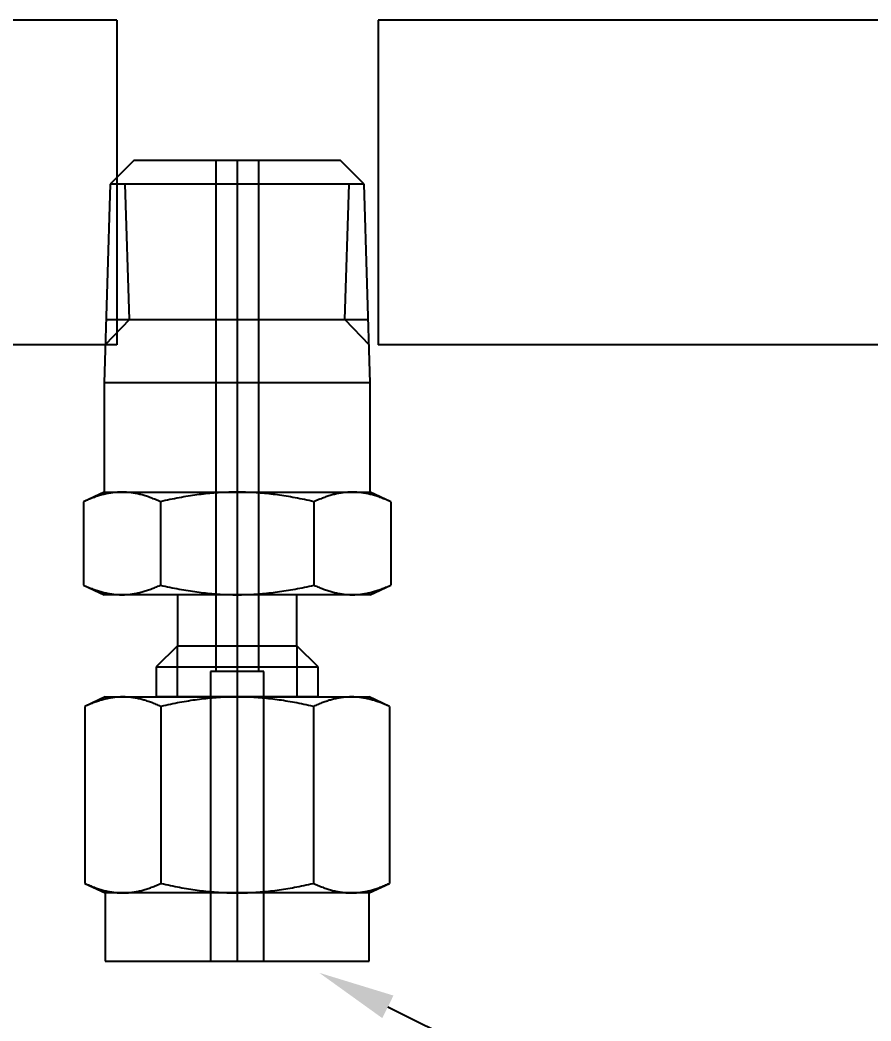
# Model space of a CAD drawing. Header units: inches. Extents: x 8.2 to 16.79, y 19.82 to 25.52.
# Drawn here: x 11.235 to 12.234, y 21.774 to 22.949 of the extents above; entities that cross this region are included whole.
import ezdxf
from ezdxf import colors
from ezdxf.entities.mleader import LeaderData, LeaderLine
from ezdxf.math import Vec2, Vec3

# ---------------------------------------------------------------- set-up
doc = ezdxf.new("R2010")
doc.units = ezdxf.units.IN
doc.header["$MEASUREMENT"] = 0
doc.linetypes.add('CENTER2', pattern=[28.575, 19.05, -3.175, 3.175, -3.175])
doc.linetypes.add('HIDDEN2', pattern=[4.7625, 3.175, -1.5875])
for name, color, linetype in [('TRDETAIL2', 7, 'Continuous'), ('TRDETAIL3', 7, 'Continuous'), ('TRMODEL1', 7, 'Continuous'), ('TRMODEL3', 7, 'Continuous')]:
    doc.layers.add(name, color=color, linetype=linetype)
doc.styles.get("Standard").update_dxf_attribs({"font": 'Arial.ttf'})

msp = doc.modelspace()

# ---------------------------------------------------------------- linework, layer by layer
for p, q in [((11.34855, 22.9489), (10.65554, 22.9489)), ((12.34853, 22.9489), (11.65556, 22.9489)), ((11.34853, 22.56766), (10.65556, 22.56766)), ((12.34853, 22.56766), (11.65556, 22.56766))]:
    msp.add_line(p, q)
at = {"color": 0}
for p, q in [((11.34855, 22.9489), (11.34853, 22.56766)), ((11.65556, 22.9489), (11.65556, 22.56766))]:
    msp.add_line(p, q, dxfattribs=at)
at = {"layer": 'TRDETAIL2', "color": 252, "linetype": 'HIDDEN2'}
for p, q in [((11.46495, 22.7843), (11.46495, 22.1843)), ((11.51495, 22.7843), (11.51495, 22.1843)), ((11.5212, 22.1843), (11.4587, 22.1843)), ((11.4587, 22.1843), (11.4587, 21.8443)), ((11.5212, 21.8443), (11.5212, 22.1843))]:
    msp.add_line(p, q, dxfattribs=at)
at = {"layer": 'TRDETAIL3', "color": 252, "linetype": 'CENTER2'}
msp.add_line((11.48995, 22.7843), (11.48995, 21.8443), dxfattribs=at)
at = {"layer": 'TRMODEL1', "color": 252, "linetype": 'Continuous'}
for p, q in [((11.36915, 22.7843), (11.34095, 22.7561)), ((11.36915, 22.7843), (11.61075, 22.7843)), ((11.63895, 22.7561), (11.61075, 22.7843)), ((11.34095, 22.7561), (11.3337, 22.5232)), ((11.63895, 22.7561), (11.34095, 22.7561)), ((11.6462, 22.5232), (11.63895, 22.7561)), ((11.33601, 22.5973), (11.64389, 22.5973)), ((11.6462, 22.5232), (11.3337, 22.5232)), ((11.3337, 22.5232), (11.3337, 22.3947)), ((11.6462, 22.3947), (11.6462, 22.5232)), ((11.3337, 22.3947), (11.30953, 22.38343)), ((11.3337, 22.3947), (11.35463, 22.3947)), ((11.34845, 22.39447), (11.34722, 22.39437)), ((11.34968, 22.39455), (11.34845, 22.39447)), ((11.35092, 22.39462), (11.34968, 22.39455)), ((11.35216, 22.39466), (11.35092, 22.39462)), ((11.35339, 22.39469), (11.35216, 22.39466)), ((11.35463, 22.3947), (11.35339, 22.39469)), ((11.35463, 22.3947), (11.48995, 22.3947)), ((11.35587, 22.39469), (11.35463, 22.3947)), ((11.35711, 22.39466), (11.35587, 22.39469)), ((11.35835, 22.39462), (11.35711, 22.39466)), ((11.35958, 22.39455), (11.35835, 22.39462)), ((11.36082, 22.39447), (11.35958, 22.39455)), ((11.36205, 22.39437), (11.36082, 22.39447)), ((11.47758, 22.39447), (11.47511, 22.39437)), ((11.48005, 22.39455), (11.47758, 22.39447)), ((11.48252, 22.39462), (11.48005, 22.39455)), ((11.48499, 22.39466), (11.48252, 22.39462)), ((11.48747, 22.39469), (11.48499, 22.39466)), ((11.48995, 22.3947), (11.48747, 22.39469)), ((11.48995, 22.3947), (11.62527, 22.3947)), ((11.49243, 22.39469), (11.48995, 22.3947)), ((11.49491, 22.39466), (11.49243, 22.39469)), ((11.49738, 22.39462), (11.49491, 22.39466)), ((11.49985, 22.39455), (11.49738, 22.39462)), ((11.50232, 22.39447), (11.49985, 22.39455)), ((11.50479, 22.39437), (11.50232, 22.39447)), ((11.61908, 22.39447), (11.61785, 22.39437)), ((11.62032, 22.39455), (11.61908, 22.39447)), ((11.62155, 22.39462), (11.62032, 22.39455)), ((11.62279, 22.39466), (11.62155, 22.39462)), ((11.62403, 22.39469), (11.62279, 22.39466)), ((11.62527, 22.3947), (11.62403, 22.39469)), ((11.62527, 22.3947), (11.6462, 22.3947)), ((11.62651, 22.39469), (11.62527, 22.3947)), ((11.62775, 22.39466), (11.62651, 22.39469)), ((11.62898, 22.39462), (11.62775, 22.39466)), ((11.63022, 22.39455), (11.62898, 22.39462)), ((11.63145, 22.39447), (11.63022, 22.39455)), ((11.63269, 22.39437), (11.63145, 22.39447)), ((11.67037, 22.38343), (11.6462, 22.3947)), ((11.31096, 22.38409), (11.30953, 22.38343)), ((11.30953, 22.38343), (11.30953, 22.28557)), ((11.31237, 22.38472), (11.31096, 22.38409)), ((11.31377, 22.38533), (11.31237, 22.38472)), ((11.31515, 22.38593), (11.31377, 22.38533)), ((11.31653, 22.3865), (11.31515, 22.38593)), ((11.31789, 22.38704), (11.31653, 22.3865)), ((11.31924, 22.38757), (11.31789, 22.38704)), ((11.32059, 22.38808), (11.31924, 22.38757)), ((11.32192, 22.38857), (11.32059, 22.38808)), ((11.32324, 22.38904), (11.32192, 22.38857)), ((11.32455, 22.38949), (11.32324, 22.38904)), ((11.32586, 22.38991), (11.32455, 22.38949)), ((11.32715, 22.39032), (11.32586, 22.38991)), ((11.32844, 22.39072), (11.32715, 22.39032)), ((11.32973, 22.39109), (11.32844, 22.39072)), ((11.331, 22.39144), (11.32973, 22.39109)), ((11.33227, 22.39177), (11.331, 22.39144)), ((11.33354, 22.39209), (11.33227, 22.39177)), ((11.3348, 22.39239), (11.33354, 22.39209)), ((11.33605, 22.39267), (11.3348, 22.39239)), ((11.3373, 22.39293), (11.33605, 22.39267)), ((11.33855, 22.39317), (11.3373, 22.39293)), ((11.3398, 22.3934), (11.33855, 22.39317)), ((11.34104, 22.39361), (11.3398, 22.3934)), ((11.34228, 22.39379), (11.34104, 22.39361)), ((11.34351, 22.39397), (11.34228, 22.39379)), ((11.34475, 22.39412), (11.34351, 22.39397)), ((11.34598, 22.39426), (11.34475, 22.39412)), ((11.34722, 22.39437), (11.34598, 22.39426)), ((11.36329, 22.39426), (11.36205, 22.39437)), ((11.36452, 22.39412), (11.36329, 22.39426)), ((11.36576, 22.39397), (11.36452, 22.39412)), ((11.36699, 22.39379), (11.36576, 22.39397)), ((11.36823, 22.39361), (11.36699, 22.39379)), ((11.36947, 22.3934), (11.36823, 22.39361)), ((11.37072, 22.39317), (11.36947, 22.3934)), ((11.37196, 22.39293), (11.37072, 22.39317)), ((11.37322, 22.39267), (11.37196, 22.39293)), ((11.37447, 22.39239), (11.37322, 22.39267)), ((11.37573, 22.39209), (11.37447, 22.39239)), ((11.377, 22.39177), (11.37573, 22.39209)), ((11.37827, 22.39144), (11.377, 22.39177)), ((11.37954, 22.39109), (11.37827, 22.39144)), ((11.38082, 22.39072), (11.37954, 22.39109)), ((11.38211, 22.39032), (11.38082, 22.39072)), ((11.38341, 22.38991), (11.38211, 22.39032)), ((11.38472, 22.38949), (11.38341, 22.38991)), ((11.38603, 22.38904), (11.38472, 22.38949)), ((11.38735, 22.38857), (11.38603, 22.38904)), ((11.38868, 22.38808), (11.38735, 22.38857)), ((11.39002, 22.38757), (11.38868, 22.38808)), ((11.39138, 22.38704), (11.39002, 22.38757)), ((11.39274, 22.3865), (11.39138, 22.38704)), ((11.39411, 22.38593), (11.39274, 22.3865)), ((11.3955, 22.38533), (11.39411, 22.38593)), ((11.3969, 22.38472), (11.3955, 22.38533)), ((11.39831, 22.38409), (11.3969, 22.38472)), ((11.39974, 22.38343), (11.39831, 22.38409)), ((11.40259, 22.38409), (11.39974, 22.38343)), ((11.39974, 22.38343), (11.39974, 22.28557)), ((11.40542, 22.38472), (11.40259, 22.38409)), ((11.40822, 22.38533), (11.40542, 22.38472)), ((11.41099, 22.38593), (11.40822, 22.38533)), ((11.41374, 22.3865), (11.41099, 22.38593)), ((11.41647, 22.38704), (11.41374, 22.3865)), ((11.41917, 22.38757), (11.41647, 22.38704)), ((11.42185, 22.38808), (11.41917, 22.38757)), ((11.42452, 22.38857), (11.42185, 22.38808)), ((11.42716, 22.38904), (11.42452, 22.38857)), ((11.42979, 22.38949), (11.42716, 22.38904)), ((11.4324, 22.38991), (11.42979, 22.38949)), ((11.43499, 22.39032), (11.4324, 22.38991)), ((11.43757, 22.39072), (11.43499, 22.39032)), ((11.44014, 22.39109), (11.43757, 22.39072)), ((11.44269, 22.39144), (11.44014, 22.39109)), ((11.44523, 22.39177), (11.44269, 22.39144)), ((11.44776, 22.39209), (11.44523, 22.39177)), ((11.45028, 22.39239), (11.44776, 22.39209)), ((11.45279, 22.39267), (11.45028, 22.39239)), ((11.45529, 22.39293), (11.45279, 22.39267)), ((11.45778, 22.39317), (11.45529, 22.39293)), ((11.46027, 22.3934), (11.45778, 22.39317)), ((11.46275, 22.39361), (11.46027, 22.3934)), ((11.46523, 22.39379), (11.46275, 22.39361)), ((11.46771, 22.39397), (11.46523, 22.39379)), ((11.47018, 22.39412), (11.46771, 22.39397)), ((11.47265, 22.39426), (11.47018, 22.39412)), ((11.47511, 22.39437), (11.47265, 22.39426)), ((11.50726, 22.39426), (11.50479, 22.39437)), ((11.50972, 22.39412), (11.50726, 22.39426)), ((11.5122, 22.39397), (11.50972, 22.39412)), ((11.51467, 22.39379), (11.5122, 22.39397)), ((11.51715, 22.39361), (11.51467, 22.39379)), ((11.51963, 22.3934), (11.51715, 22.39361)), ((11.52212, 22.39317), (11.51963, 22.3934)), ((11.52461, 22.39293), (11.52212, 22.39317)), ((11.52711, 22.39267), (11.52461, 22.39293)), ((11.52962, 22.39239), (11.52711, 22.39267)), ((11.53214, 22.39209), (11.52962, 22.39239)), ((11.53467, 22.39177), (11.53214, 22.39209)), ((11.53721, 22.39144), (11.53467, 22.39177)), ((11.53977, 22.39109), (11.53721, 22.39144)), ((11.54233, 22.39072), (11.53977, 22.39109)), ((11.54491, 22.39032), (11.54233, 22.39072)), ((11.5475, 22.38991), (11.54491, 22.39032)), ((11.55011, 22.38949), (11.5475, 22.38991)), ((11.55274, 22.38904), (11.55011, 22.38949)), ((11.55539, 22.38857), (11.55274, 22.38904)), ((11.55805, 22.38808), (11.55539, 22.38857)), ((11.56073, 22.38757), (11.55805, 22.38808)), ((11.56344, 22.38704), (11.56073, 22.38757)), ((11.56616, 22.3865), (11.56344, 22.38704)), ((11.56891, 22.38593), (11.56616, 22.3865)), ((11.57168, 22.38533), (11.56891, 22.38593)), ((11.57448, 22.38472), (11.57168, 22.38533)), ((11.57731, 22.38409), (11.57448, 22.38472)), ((11.58016, 22.38343), (11.57731, 22.38409)), ((11.58159, 22.38409), (11.58016, 22.38343)), ((11.58016, 22.38343), (11.58016, 22.28557)), ((11.583, 22.38472), (11.58159, 22.38409)), ((11.5844, 22.38533), (11.583, 22.38472)), ((11.58579, 22.38593), (11.5844, 22.38533)), ((11.58716, 22.3865), (11.58579, 22.38593)), ((11.58852, 22.38704), (11.58716, 22.3865)), ((11.58988, 22.38757), (11.58852, 22.38704)), ((11.59122, 22.38808), (11.58988, 22.38757)), ((11.59255, 22.38857), (11.59122, 22.38808)), ((11.59387, 22.38904), (11.59255, 22.38857)), ((11.59519, 22.38949), (11.59387, 22.38904)), ((11.59649, 22.38991), (11.59519, 22.38949)), ((11.59779, 22.39032), (11.59649, 22.38991)), ((11.59908, 22.39072), (11.59779, 22.39032)), ((11.60036, 22.39109), (11.59908, 22.39072)), ((11.60164, 22.39144), (11.60036, 22.39109)), ((11.60291, 22.39177), (11.60164, 22.39144)), ((11.60417, 22.39209), (11.60291, 22.39177)), ((11.60543, 22.39239), (11.60417, 22.39209)), ((11.60669, 22.39267), (11.60543, 22.39239)), ((11.60794, 22.39293), (11.60669, 22.39267)), ((11.60918, 22.39317), (11.60794, 22.39293)), ((11.61043, 22.3934), (11.60918, 22.39317)), ((11.61167, 22.39361), (11.61043, 22.3934)), ((11.61291, 22.39379), (11.61167, 22.39361)), ((11.61415, 22.39397), (11.61291, 22.39379)), ((11.61538, 22.39412), (11.61415, 22.39397)), ((11.61662, 22.39426), (11.61538, 22.39412)), ((11.61785, 22.39437), (11.61662, 22.39426)), ((11.63392, 22.39426), (11.63269, 22.39437)), ((11.63515, 22.39412), (11.63392, 22.39426)), ((11.63639, 22.39397), (11.63515, 22.39412)), ((11.63763, 22.39379), (11.63639, 22.39397)), ((11.63887, 22.39361), (11.63763, 22.39379)), ((11.64011, 22.3934), (11.63887, 22.39361)), ((11.64135, 22.39317), (11.64011, 22.3934)), ((11.6426, 22.39293), (11.64135, 22.39317)), ((11.64385, 22.39267), (11.6426, 22.39293)), ((11.6451, 22.39239), (11.64385, 22.39267)), ((11.64636, 22.39209), (11.6451, 22.39239)), ((11.64763, 22.39177), (11.64636, 22.39209)), ((11.6489, 22.39144), (11.64763, 22.39177)), ((11.65017, 22.39109), (11.6489, 22.39144)), ((11.65146, 22.39072), (11.65017, 22.39109)), ((11.65275, 22.39032), (11.65146, 22.39072)), ((11.65404, 22.38991), (11.65275, 22.39032)), ((11.65535, 22.38949), (11.65404, 22.38991)), ((11.65666, 22.38904), (11.65535, 22.38949)), ((11.65798, 22.38857), (11.65666, 22.38904)), ((11.65932, 22.38808), (11.65798, 22.38857)), ((11.66066, 22.38757), (11.65932, 22.38808)), ((11.66201, 22.38704), (11.66066, 22.38757)), ((11.66337, 22.3865), (11.66201, 22.38704)), ((11.66475, 22.38593), (11.66337, 22.3865)), ((11.66613, 22.38533), (11.66475, 22.38593)), ((11.66753, 22.38472), (11.66613, 22.38533)), ((11.66895, 22.38409), (11.66753, 22.38472)), ((11.67037, 22.38343), (11.66895, 22.38409)), ((11.67037, 22.38343), (11.67037, 22.28557)), ((11.30953, 22.28557), (11.31096, 22.28491)), ((11.30953, 22.28557), (11.3337, 22.2743)), ((11.31096, 22.28491), (11.31237, 22.28428)), ((11.31237, 22.28428), (11.31377, 22.28367)), ((11.31377, 22.28367), (11.31515, 22.28308)), ((11.31515, 22.28308), (11.31653, 22.28251)), ((11.31653, 22.28251), (11.31789, 22.28196)), ((11.31789, 22.28196), (11.31924, 22.28143)), ((11.31924, 22.28143), (11.32059, 22.28092)), ((11.32059, 22.28092), (11.32192, 22.28043)), ((11.32192, 22.28043), (11.32324, 22.27996)), ((11.32324, 22.27996), (11.32455, 22.27952)), ((11.32455, 22.27952), (11.32586, 22.27909)), ((11.32586, 22.27909), (11.32715, 22.27868)), ((11.32715, 22.27868), (11.32844, 22.27829)), ((11.32844, 22.27829), (11.32973, 22.27791)), ((11.32973, 22.27791), (11.331, 22.27756)), ((11.331, 22.27756), (11.33227, 22.27723)), ((11.33227, 22.27723), (11.33354, 22.27691)), ((11.37573, 22.27691), (11.377, 22.27723)), ((11.377, 22.27723), (11.37827, 22.27756)), ((11.37827, 22.27756), (11.37954, 22.27791)), ((11.37954, 22.27791), (11.38082, 22.27829)), ((11.38082, 22.27829), (11.38211, 22.27868)), ((11.38211, 22.27868), (11.38341, 22.27909)), ((11.38341, 22.27909), (11.38472, 22.27952)), ((11.38472, 22.27952), (11.38603, 22.27996)), ((11.38603, 22.27996), (11.38735, 22.28043)), ((11.38735, 22.28043), (11.38868, 22.28092)), ((11.38868, 22.28092), (11.39002, 22.28143)), ((11.39002, 22.28143), (11.39138, 22.28196)), ((11.39138, 22.28196), (11.39274, 22.28251)), ((11.39274, 22.28251), (11.39411, 22.28308)), ((11.39411, 22.28308), (11.3955, 22.28367)), ((11.3955, 22.28367), (11.3969, 22.28428)), ((11.3969, 22.28428), (11.39831, 22.28491)), ((11.39831, 22.28491), (11.39974, 22.28557)), ((11.39974, 22.28557), (11.40259, 22.28491)), ((11.40259, 22.28491), (11.40542, 22.28428)), ((11.40542, 22.28428), (11.40822, 22.28367)), ((11.40822, 22.28367), (11.41099, 22.28308)), ((11.41099, 22.28308), (11.41374, 22.28251)), ((11.41374, 22.28251), (11.41647, 22.28196)), ((11.41647, 22.28196), (11.41917, 22.28143)), ((11.41917, 22.28143), (11.42185, 22.28092)), ((11.42185, 22.28092), (11.42452, 22.28043)), ((11.42452, 22.28043), (11.42716, 22.27996)), ((11.42716, 22.27996), (11.42979, 22.27952)), ((11.42979, 22.27952), (11.4324, 22.27909)), ((11.4324, 22.27909), (11.43499, 22.27868)), ((11.43499, 22.27868), (11.43757, 22.27829)), ((11.43757, 22.27829), (11.44014, 22.27791)), ((11.44014, 22.27791), (11.44269, 22.27756)), ((11.44269, 22.27756), (11.44523, 22.27723)), ((11.44523, 22.27723), (11.44776, 22.27691)), ((11.53214, 22.27691), (11.53467, 22.27723)), ((11.53467, 22.27723), (11.53721, 22.27756)), ((11.53721, 22.27756), (11.53977, 22.27791)), ((11.53977, 22.27791), (11.54233, 22.27829)), ((11.54233, 22.27829), (11.54491, 22.27868)), ((11.54491, 22.27868), (11.5475, 22.27909)), ((11.5475, 22.27909), (11.55011, 22.27952)), ((11.55011, 22.27952), (11.55274, 22.27996)), ((11.55274, 22.27996), (11.55539, 22.28043)), ((11.55539, 22.28043), (11.55805, 22.28092)), ((11.55805, 22.28092), (11.56073, 22.28143)), ((11.56073, 22.28143), (11.56344, 22.28196)), ((11.56344, 22.28196), (11.56616, 22.28251)), ((11.56616, 22.28251), (11.56891, 22.28308)), ((11.56891, 22.28308), (11.57168, 22.28367)), ((11.57168, 22.28367), (11.57448, 22.28428)), ((11.57448, 22.28428), (11.57731, 22.28491)), ((11.57731, 22.28491), (11.58016, 22.28557)), ((11.58016, 22.28557), (11.58159, 22.28491)), ((11.58159, 22.28491), (11.583, 22.28428)), ((11.583, 22.28428), (11.5844, 22.28367)), ((11.5844, 22.28367), (11.58579, 22.28308)), ((11.58579, 22.28308), (11.58716, 22.28251)), ((11.58716, 22.28251), (11.58852, 22.28196)), ((11.58852, 22.28196), (11.58988, 22.28143)), ((11.58988, 22.28143), (11.59122, 22.28092)), ((11.59122, 22.28092), (11.59255, 22.28043)), ((11.59255, 22.28043), (11.59387, 22.27996)), ((11.59387, 22.27996), (11.59519, 22.27952)), ((11.59519, 22.27952), (11.59649, 22.27909)), ((11.59649, 22.27909), (11.59779, 22.27868)), ((11.59779, 22.27868), (11.59908, 22.27829)), ((11.59908, 22.27829), (11.60036, 22.27791)), ((11.60036, 22.27791), (11.60164, 22.27756)), ((11.60164, 22.27756), (11.60291, 22.27723)), ((11.60291, 22.27723), (11.60417, 22.27691)), ((11.6462, 22.2743), (11.67037, 22.28557)), ((11.64636, 22.27691), (11.64763, 22.27723)), ((11.64763, 22.27723), (11.6489, 22.27756)), ((11.6489, 22.27756), (11.65017, 22.27791)), ((11.65017, 22.27791), (11.65146, 22.27829)), ((11.65146, 22.27829), (11.65275, 22.27868)), ((11.65275, 22.27868), (11.65404, 22.27909)), ((11.65404, 22.27909), (11.65535, 22.27952)), ((11.65535, 22.27952), (11.65666, 22.27996)), ((11.65666, 22.27996), (11.65798, 22.28043)), ((11.65798, 22.28043), (11.65932, 22.28092)), ((11.65932, 22.28092), (11.66066, 22.28143)), ((11.66066, 22.28143), (11.66201, 22.28196)), ((11.66201, 22.28196), (11.66337, 22.28251)), ((11.66337, 22.28251), (11.66475, 22.28308)), ((11.66475, 22.28308), (11.66613, 22.28367)), ((11.66613, 22.28367), (11.66753, 22.28428)), ((11.66753, 22.28428), (11.66895, 22.28491)), ((11.66895, 22.28491), (11.67037, 22.28557)), ((11.33354, 22.27691), (11.3348, 22.27661)), ((11.35463, 22.2743), (11.3337, 22.2743)), ((11.3348, 22.27661), (11.33605, 22.27633)), ((11.33605, 22.27633), (11.3373, 22.27607)), ((11.3373, 22.27607), (11.33855, 22.27583)), ((11.33855, 22.27583), (11.3398, 22.2756)), ((11.3398, 22.2756), (11.34104, 22.2754)), ((11.34104, 22.2754), (11.34228, 22.27521)), ((11.34228, 22.27521), (11.34351, 22.27504)), ((11.34351, 22.27504), (11.34475, 22.27488)), ((11.34475, 22.27488), (11.34598, 22.27475)), ((11.34598, 22.27475), (11.34722, 22.27463)), ((11.34722, 22.27463), (11.34845, 22.27453)), ((11.34845, 22.27453), (11.34968, 22.27445)), ((11.34968, 22.27445), (11.35092, 22.27438)), ((11.35092, 22.27438), (11.35216, 22.27434)), ((11.35216, 22.27434), (11.35339, 22.27431)), ((11.35339, 22.27431), (11.35463, 22.2743)), ((11.35463, 22.2743), (11.35587, 22.27431)), ((11.48995, 22.2743), (11.35463, 22.2743)), ((11.35587, 22.27431), (11.35711, 22.27434)), ((11.35711, 22.27434), (11.35835, 22.27438)), ((11.35835, 22.27438), (11.35958, 22.27445)), ((11.35958, 22.27445), (11.36082, 22.27453)), ((11.36082, 22.27453), (11.36205, 22.27463)), ((11.36205, 22.27463), (11.36329, 22.27475)), ((11.36329, 22.27475), (11.36452, 22.27488)), ((11.36452, 22.27488), (11.36576, 22.27504)), ((11.36576, 22.27504), (11.36699, 22.27521)), ((11.36699, 22.27521), (11.36823, 22.2754)), ((11.36823, 22.2754), (11.36947, 22.2756)), ((11.36947, 22.2756), (11.37072, 22.27583)), ((11.37072, 22.27583), (11.37196, 22.27607)), ((11.37196, 22.27607), (11.37322, 22.27633)), ((11.37322, 22.27633), (11.37447, 22.27661)), ((11.37447, 22.27661), (11.37573, 22.27691)), ((11.41975, 22.2743), (11.41975, 22.2143)), ((11.44776, 22.27691), (11.45028, 22.27661)), ((11.45028, 22.27661), (11.45279, 22.27633)), ((11.45279, 22.27633), (11.45529, 22.27607)), ((11.45529, 22.27607), (11.45778, 22.27583)), ((11.45778, 22.27583), (11.46027, 22.2756)), ((11.46027, 22.2756), (11.46275, 22.2754)), ((11.46275, 22.2754), (11.46523, 22.27521)), ((11.46523, 22.27521), (11.46771, 22.27504)), ((11.46771, 22.27504), (11.47018, 22.27488)), ((11.47018, 22.27488), (11.47265, 22.27475)), ((11.47265, 22.27475), (11.47511, 22.27463)), ((11.47511, 22.27463), (11.47758, 22.27453)), ((11.47758, 22.27453), (11.48005, 22.27445)), ((11.48005, 22.27445), (11.48252, 22.27438)), ((11.48252, 22.27438), (11.48499, 22.27434)), ((11.48499, 22.27434), (11.48747, 22.27431)), ((11.48747, 22.27431), (11.48995, 22.2743)), ((11.48995, 22.2743), (11.49243, 22.27431)), ((11.62527, 22.2743), (11.48995, 22.2743)), ((11.49243, 22.27431), (11.49491, 22.27434)), ((11.49491, 22.27434), (11.49738, 22.27438)), ((11.49738, 22.27438), (11.49985, 22.27445)), ((11.49985, 22.27445), (11.50232, 22.27453)), ((11.50232, 22.27453), (11.50479, 22.27463)), ((11.50479, 22.27463), (11.50726, 22.27475)), ((11.50726, 22.27475), (11.50972, 22.27488)), ((11.50972, 22.27488), (11.5122, 22.27504)), ((11.5122, 22.27504), (11.51467, 22.27521)), ((11.51467, 22.27521), (11.51715, 22.2754)), ((11.51715, 22.2754), (11.51963, 22.2756)), ((11.51963, 22.2756), (11.52212, 22.27583)), ((11.52212, 22.27583), (11.52461, 22.27607)), ((11.52461, 22.27607), (11.52711, 22.27633)), ((11.52711, 22.27633), (11.52962, 22.27661)), ((11.52962, 22.27661), (11.53214, 22.27691)), ((11.56015, 22.2143), (11.56015, 22.2743)), ((11.60417, 22.27691), (11.60543, 22.27661)), ((11.60543, 22.27661), (11.60669, 22.27633)), ((11.60669, 22.27633), (11.60794, 22.27607)), ((11.60794, 22.27607), (11.60918, 22.27583)), ((11.60918, 22.27583), (11.61043, 22.2756)), ((11.61043, 22.2756), (11.61167, 22.2754)), ((11.61167, 22.2754), (11.61291, 22.27521)), ((11.61291, 22.27521), (11.61415, 22.27504)), ((11.61415, 22.27504), (11.61538, 22.27488)), ((11.61538, 22.27488), (11.61662, 22.27475)), ((11.61662, 22.27475), (11.61785, 22.27463)), ((11.61785, 22.27463), (11.61908, 22.27453)), ((11.61908, 22.27453), (11.62032, 22.27445)), ((11.62032, 22.27445), (11.62155, 22.27438)), ((11.62155, 22.27438), (11.62279, 22.27434)), ((11.62279, 22.27434), (11.62403, 22.27431)), ((11.62403, 22.27431), (11.62527, 22.2743)), ((11.62527, 22.2743), (11.62651, 22.27431)), ((11.6462, 22.2743), (11.62527, 22.2743)), ((11.62651, 22.27431), (11.62775, 22.27434)), ((11.62775, 22.27434), (11.62898, 22.27438)), ((11.62898, 22.27438), (11.63022, 22.27445)), ((11.63022, 22.27445), (11.63145, 22.27453)), ((11.63145, 22.27453), (11.63269, 22.27463)), ((11.63269, 22.27463), (11.63392, 22.27475)), ((11.63392, 22.27475), (11.63515, 22.27488)), ((11.63515, 22.27488), (11.63639, 22.27504)), ((11.63639, 22.27504), (11.63763, 22.27521)), ((11.63763, 22.27521), (11.63887, 22.2754)), ((11.63887, 22.2754), (11.64011, 22.2756)), ((11.64011, 22.2756), (11.64135, 22.27583)), ((11.64135, 22.27583), (11.6426, 22.27607)), ((11.6426, 22.27607), (11.64385, 22.27633)), ((11.64385, 22.27633), (11.6451, 22.27661)), ((11.6451, 22.27661), (11.64636, 22.27691)), ((11.41975, 22.2143), (11.39495, 22.1895)), ((11.41975, 22.2143), (11.56015, 22.2143)), ((11.58495, 22.1895), (11.56015, 22.2143)), ((11.39495, 22.1895), (11.58495, 22.1895)), ((11.39495, 22.1895), (11.39495, 22.1543)), ((11.58495, 22.1543), (11.58495, 22.1895)), ((11.33495, 22.1543), (11.31097, 22.14312)), ((11.32194, 22.14773), (11.32061, 22.14723)), ((11.32326, 22.14822), (11.32194, 22.14773)), ((11.32457, 22.14868), (11.32326, 22.14822)), ((11.32588, 22.14913), (11.32457, 22.14868)), ((11.32717, 22.14955), (11.32588, 22.14913)), ((11.32846, 22.14996), (11.32717, 22.14955)), ((11.32974, 22.15035), (11.32846, 22.14996)), ((11.33101, 22.15072), (11.32974, 22.15035)), ((11.33227, 22.15107), (11.33101, 22.15072)), ((11.33353, 22.1514), (11.33227, 22.15107)), ((11.33479, 22.15171), (11.33353, 22.1514)), ((11.33604, 22.15201), (11.33479, 22.15171)), ((11.33495, 22.1543), (11.35572, 22.1543)), ((11.33728, 22.15228), (11.33604, 22.15201)), ((11.33852, 22.15254), (11.33728, 22.15228)), ((11.33976, 22.15278), (11.33852, 22.15254)), ((11.341, 22.15301), (11.33976, 22.15278)), ((11.34223, 22.15321), (11.341, 22.15301)), ((11.34346, 22.1534), (11.34223, 22.15321)), ((11.34468, 22.15357), (11.34346, 22.1534)), ((11.34591, 22.15372), (11.34468, 22.15357)), ((11.34713, 22.15386), (11.34591, 22.15372)), ((11.34836, 22.15398), (11.34713, 22.15386)), ((11.34958, 22.15407), (11.34836, 22.15398)), ((11.35081, 22.15416), (11.34958, 22.15407)), ((11.35203, 22.15422), (11.35081, 22.15416)), ((11.35326, 22.15426), (11.35203, 22.15422)), ((11.35449, 22.15429), (11.35326, 22.15426)), ((11.35572, 22.1543), (11.35449, 22.15429)), ((11.35695, 22.15429), (11.35572, 22.1543)), ((11.35572, 22.1543), (11.48995, 22.1543)), ((11.35818, 22.15426), (11.35695, 22.15429)), ((11.3594, 22.15422), (11.35818, 22.15426)), ((11.36063, 22.15416), (11.3594, 22.15422)), ((11.36185, 22.15407), (11.36063, 22.15416)), ((11.36308, 22.15398), (11.36185, 22.15407)), ((11.3643, 22.15386), (11.36308, 22.15398)), ((11.36552, 22.15372), (11.3643, 22.15386)), ((11.36675, 22.15357), (11.36552, 22.15372)), ((11.36798, 22.1534), (11.36675, 22.15357)), ((11.36921, 22.15321), (11.36798, 22.1534)), ((11.37044, 22.15301), (11.36921, 22.15321)), ((11.37167, 22.15278), (11.37044, 22.15301)), ((11.37291, 22.15254), (11.37167, 22.15278)), ((11.37415, 22.15228), (11.37291, 22.15254)), ((11.37539, 22.15201), (11.37415, 22.15228)), ((11.37664, 22.15171), (11.37539, 22.15201)), ((11.3779, 22.1514), (11.37664, 22.15171)), ((11.37916, 22.15107), (11.3779, 22.1514)), ((11.38043, 22.15072), (11.37916, 22.15107)), ((11.3817, 22.15035), (11.38043, 22.15072)), ((11.38298, 22.14996), (11.3817, 22.15035)), ((11.38426, 22.14955), (11.38298, 22.14996)), ((11.38556, 22.14913), (11.38426, 22.14955)), ((11.38686, 22.14868), (11.38556, 22.14913)), ((11.38817, 22.14822), (11.38686, 22.14868)), ((11.38949, 22.14773), (11.38817, 22.14822)), ((11.39082, 22.14723), (11.38949, 22.14773)), ((11.58495, 22.1543), (11.39495, 22.1543)), ((11.4224, 22.14773), (11.41974, 22.14723)), ((11.42504, 22.14822), (11.4224, 22.14773)), ((11.42766, 22.14868), (11.42504, 22.14822)), ((11.43027, 22.14913), (11.42766, 22.14868)), ((11.43286, 22.14955), (11.43027, 22.14913)), ((11.43543, 22.14996), (11.43286, 22.14955)), ((11.43799, 22.15035), (11.43543, 22.14996)), ((11.44053, 22.15072), (11.43799, 22.15035)), ((11.44307, 22.15107), (11.44053, 22.15072)), ((11.44559, 22.1514), (11.44307, 22.15107)), ((11.4481, 22.15171), (11.44559, 22.1514)), ((11.45059, 22.15201), (11.4481, 22.15171)), ((11.45308, 22.15228), (11.45059, 22.15201)), ((11.45557, 22.15254), (11.45308, 22.15228)), ((11.45804, 22.15278), (11.45557, 22.15254)), ((11.46051, 22.15301), (11.45804, 22.15278)), ((11.46297, 22.15321), (11.46051, 22.15301)), ((11.46543, 22.1534), (11.46297, 22.15321)), ((11.46788, 22.15357), (11.46543, 22.1534)), ((11.47034, 22.15372), (11.46788, 22.15357)), ((11.47279, 22.15386), (11.47034, 22.15372)), ((11.47523, 22.15398), (11.47279, 22.15386)), ((11.47768, 22.15407), (11.47523, 22.15398)), ((11.48013, 22.15416), (11.47768, 22.15407)), ((11.48258, 22.15422), (11.48013, 22.15416)), ((11.48503, 22.15426), (11.48258, 22.15422)), ((11.48749, 22.15429), (11.48503, 22.15426)), ((11.48995, 22.1543), (11.48749, 22.15429)), ((11.49241, 22.15429), (11.48995, 22.1543)), ((11.48995, 22.1543), (11.62418, 22.1543)), ((11.49487, 22.15426), (11.49241, 22.15429)), ((11.49732, 22.15422), (11.49487, 22.15426)), ((11.49977, 22.15416), (11.49732, 22.15422)), ((11.50222, 22.15407), (11.49977, 22.15416)), ((11.50467, 22.15398), (11.50222, 22.15407)), ((11.50712, 22.15386), (11.50467, 22.15398)), ((11.50957, 22.15372), (11.50712, 22.15386)), ((11.51202, 22.15357), (11.50957, 22.15372)), ((11.51447, 22.1534), (11.51202, 22.15357)), ((11.51693, 22.15321), (11.51447, 22.1534)), ((11.51939, 22.15301), (11.51693, 22.15321)), ((11.52186, 22.15278), (11.51939, 22.15301)), ((11.52433, 22.15254), (11.52186, 22.15278)), ((11.52682, 22.15228), (11.52433, 22.15254)), ((11.52931, 22.15201), (11.52682, 22.15228)), ((11.53181, 22.15171), (11.52931, 22.15201)), ((11.53432, 22.1514), (11.53181, 22.15171)), ((11.53684, 22.15107), (11.53432, 22.1514)), ((11.53937, 22.15072), (11.53684, 22.15107)), ((11.54191, 22.15035), (11.53937, 22.15072)), ((11.54447, 22.14996), (11.54191, 22.15035)), ((11.54704, 22.14955), (11.54447, 22.14996)), ((11.54963, 22.14913), (11.54704, 22.14955)), ((11.55224, 22.14868), (11.54963, 22.14913)), ((11.55486, 22.14822), (11.55224, 22.14868)), ((11.5575, 22.14773), (11.55486, 22.14822)), ((11.56017, 22.14723), (11.5575, 22.14773)), ((11.59041, 22.14773), (11.58908, 22.14723)), ((11.59173, 22.14822), (11.59041, 22.14773)), ((11.59304, 22.14868), (11.59173, 22.14822)), ((11.59434, 22.14913), (11.59304, 22.14868)), ((11.59564, 22.14955), (11.59434, 22.14913)), ((11.59692, 22.14996), (11.59564, 22.14955)), ((11.5982, 22.15035), (11.59692, 22.14996)), ((11.59948, 22.15072), (11.5982, 22.15035)), ((11.60074, 22.15107), (11.59948, 22.15072)), ((11.602, 22.1514), (11.60074, 22.15107)), ((11.60326, 22.15171), (11.602, 22.1514)), ((11.60451, 22.15201), (11.60326, 22.15171)), ((11.60575, 22.15228), (11.60451, 22.15201)), ((11.60699, 22.15254), (11.60575, 22.15228)), ((11.60823, 22.15278), (11.60699, 22.15254)), ((11.60946, 22.15301), (11.60823, 22.15278)), ((11.6107, 22.15321), (11.60946, 22.15301)), ((11.61192, 22.1534), (11.6107, 22.15321)), ((11.61315, 22.15357), (11.61192, 22.1534)), ((11.61438, 22.15372), (11.61315, 22.15357)), ((11.6156, 22.15386), (11.61438, 22.15372)), ((11.61683, 22.15398), (11.6156, 22.15386)), ((11.61805, 22.15407), (11.61683, 22.15398)), ((11.61927, 22.15416), (11.61805, 22.15407)), ((11.6205, 22.15422), (11.61927, 22.15416)), ((11.62173, 22.15426), (11.6205, 22.15422)), ((11.62295, 22.15429), (11.62173, 22.15426)), ((11.62418, 22.1543), (11.62295, 22.15429)), ((11.62418, 22.1543), (11.64495, 22.1543)), ((11.62542, 22.15429), (11.62418, 22.1543)), ((11.62664, 22.15426), (11.62542, 22.15429)), ((11.62787, 22.15422), (11.62664, 22.15426)), ((11.6291, 22.15416), (11.62787, 22.15422)), ((11.63032, 22.15407), (11.6291, 22.15416)), ((11.63154, 22.15398), (11.63032, 22.15407)), ((11.63277, 22.15386), (11.63154, 22.15398)), ((11.63399, 22.15372), (11.63277, 22.15386)), ((11.63522, 22.15357), (11.63399, 22.15372)), ((11.63645, 22.1534), (11.63522, 22.15357)), ((11.63767, 22.15321), (11.63645, 22.1534)), ((11.63891, 22.15301), (11.63767, 22.15321)), ((11.64014, 22.15278), (11.63891, 22.15301)), ((11.64138, 22.15254), (11.64014, 22.15278)), ((11.64262, 22.15228), (11.64138, 22.15254)), ((11.64386, 22.15201), (11.64262, 22.15228)), ((11.64511, 22.15171), (11.64386, 22.15201)), ((11.66893, 22.14312), (11.64495, 22.1543)), ((11.64637, 22.1514), (11.64511, 22.15171)), ((11.64763, 22.15107), (11.64637, 22.1514)), ((11.64889, 22.15072), (11.64763, 22.15107)), ((11.65017, 22.15035), (11.64889, 22.15072)), ((11.65144, 22.14996), (11.65017, 22.15035)), ((11.65273, 22.14955), (11.65144, 22.14996)), ((11.65403, 22.14913), (11.65273, 22.14955)), ((11.65533, 22.14868), (11.65403, 22.14913)), ((11.65664, 22.14822), (11.65533, 22.14868)), ((11.65796, 22.14773), (11.65664, 22.14822)), ((11.65929, 22.14723), (11.65796, 22.14773)), ((11.31239, 22.14377), (11.31097, 22.14312)), ((11.31097, 22.14312), (11.31097, 21.93548)), ((11.31379, 22.1444), (11.31239, 22.14377)), ((11.31518, 22.14501), (11.31379, 22.1444)), ((11.31655, 22.1456), (11.31518, 22.14501)), ((11.31792, 22.14616), (11.31655, 22.1456)), ((11.31927, 22.14671), (11.31792, 22.14616)), ((11.32061, 22.14723), (11.31927, 22.14671)), ((11.39217, 22.14671), (11.39082, 22.14723)), ((11.39352, 22.14616), (11.39217, 22.14671)), ((11.39488, 22.1456), (11.39352, 22.14616)), ((11.39626, 22.14501), (11.39488, 22.1456)), ((11.39765, 22.1444), (11.39626, 22.14501)), ((11.39905, 22.14377), (11.39765, 22.1444)), ((11.40046, 22.14312), (11.39905, 22.14377)), ((11.40329, 22.14377), (11.40046, 22.14312)), ((11.40046, 22.14312), (11.40046, 21.93548)), ((11.40609, 22.1444), (11.40329, 22.14377)), ((11.40887, 22.14501), (11.40609, 22.1444)), ((11.41162, 22.1456), (11.40887, 22.14501)), ((11.41435, 22.14616), (11.41162, 22.1456)), ((11.41705, 22.14671), (11.41435, 22.14616)), ((11.41974, 22.14723), (11.41705, 22.14671)), ((11.56285, 22.14671), (11.56017, 22.14723)), ((11.56555, 22.14616), (11.56285, 22.14671)), ((11.56828, 22.1456), (11.56555, 22.14616)), ((11.57103, 22.14501), (11.56828, 22.1456)), ((11.57381, 22.1444), (11.57103, 22.14501)), ((11.57661, 22.14377), (11.57381, 22.1444)), ((11.57944, 22.14312), (11.57661, 22.14377)), ((11.58086, 22.14377), (11.57944, 22.14312)), ((11.57944, 22.14312), (11.57944, 21.93548)), ((11.58226, 22.1444), (11.58086, 22.14377)), ((11.58364, 22.14501), (11.58226, 22.1444)), ((11.58502, 22.1456), (11.58364, 22.14501)), ((11.58638, 22.14616), (11.58502, 22.1456)), ((11.58774, 22.14671), (11.58638, 22.14616)), ((11.58908, 22.14723), (11.58774, 22.14671)), ((11.66063, 22.14671), (11.65929, 22.14723)), ((11.66199, 22.14616), (11.66063, 22.14671)), ((11.66335, 22.1456), (11.66199, 22.14616)), ((11.66472, 22.14501), (11.66335, 22.1456)), ((11.66611, 22.1444), (11.66472, 22.14501)), ((11.66751, 22.14377), (11.66611, 22.1444)), ((11.66893, 22.14312), (11.66751, 22.14377)), ((11.66893, 22.14312), (11.66893, 21.93548)), ((11.31097, 21.93548), (11.31239, 21.93483)), ((11.31097, 21.93548), (11.33495, 21.9243)), ((11.31239, 21.93483), (11.31379, 21.9342)), ((11.31379, 21.9342), (11.31518, 21.93359)), ((11.31518, 21.93359), (11.31655, 21.93301)), ((11.31655, 21.93301), (11.31792, 21.93244)), ((11.31792, 21.93244), (11.31927, 21.9319)), ((11.31927, 21.9319), (11.32061, 21.93137)), ((11.32061, 21.93137), (11.32194, 21.93087)), ((11.32194, 21.93087), (11.32326, 21.93038)), ((11.32326, 21.93038), (11.32457, 21.92992)), ((11.32457, 21.92992), (11.32588, 21.92947)), ((11.32588, 21.92947), (11.32717, 21.92905)), ((11.32717, 21.92905), (11.32846, 21.92864)), ((11.32846, 21.92864), (11.32974, 21.92825)), ((11.32974, 21.92825), (11.33101, 21.92789)), ((11.33101, 21.92789), (11.33227, 21.92753)), ((11.33227, 21.92753), (11.33353, 21.9272)), ((11.33353, 21.9272), (11.33479, 21.92689)), ((11.33479, 21.92689), (11.33604, 21.92659)), ((11.33604, 21.92659), (11.33728, 21.92632)), ((11.33728, 21.92632), (11.33852, 21.92606)), ((11.33852, 21.92606), (11.33976, 21.92582)), ((11.33976, 21.92582), (11.341, 21.92559)), ((11.341, 21.92559), (11.34223, 21.92539)), ((11.34223, 21.92539), (11.34346, 21.9252)), ((11.34346, 21.9252), (11.34468, 21.92503)), ((11.34468, 21.92503), (11.34591, 21.92488)), ((11.34591, 21.92488), (11.34713, 21.92474)), ((11.34713, 21.92474), (11.34836, 21.92463)), ((11.34836, 21.92463), (11.34958, 21.92453)), ((11.34958, 21.92453), (11.35081, 21.92445)), ((11.36063, 21.92445), (11.36185, 21.92453)), ((11.36185, 21.92453), (11.36308, 21.92463)), ((11.36308, 21.92463), (11.3643, 21.92474)), ((11.3643, 21.92474), (11.36552, 21.92488)), ((11.36552, 21.92488), (11.36675, 21.92503)), ((11.36675, 21.92503), (11.36798, 21.9252)), ((11.36798, 21.9252), (11.36921, 21.92539)), ((11.36921, 21.92539), (11.37044, 21.92559)), ((11.37044, 21.92559), (11.37167, 21.92582)), ((11.37167, 21.92582), (11.37291, 21.92606)), ((11.37291, 21.92606), (11.37415, 21.92632)), ((11.37415, 21.92632), (11.37539, 21.92659)), ((11.37539, 21.92659), (11.37664, 21.92689)), ((11.37664, 21.92689), (11.3779, 21.9272)), ((11.3779, 21.9272), (11.37916, 21.92753)), ((11.37916, 21.92753), (11.38043, 21.92789)), ((11.38043, 21.92789), (11.3817, 21.92825)), ((11.3817, 21.92825), (11.38298, 21.92864)), ((11.38298, 21.92864), (11.38426, 21.92905)), ((11.38426, 21.92905), (11.38556, 21.92947)), ((11.38556, 21.92947), (11.38686, 21.92992)), ((11.38686, 21.92992), (11.38817, 21.93038)), ((11.38817, 21.93038), (11.38949, 21.93087)), ((11.38949, 21.93087), (11.39082, 21.93137)), ((11.39082, 21.93137), (11.39217, 21.9319)), ((11.39217, 21.9319), (11.39352, 21.93244)), ((11.39352, 21.93244), (11.39488, 21.93301)), ((11.39488, 21.93301), (11.39626, 21.93359)), ((11.39626, 21.93359), (11.39765, 21.9342)), ((11.39765, 21.9342), (11.39905, 21.93483)), ((11.39905, 21.93483), (11.40046, 21.93548)), ((11.40046, 21.93548), (11.40329, 21.93483)), ((11.40329, 21.93483), (11.40609, 21.9342)), ((11.40609, 21.9342), (11.40887, 21.93359)), ((11.40887, 21.93359), (11.41162, 21.93301)), ((11.41162, 21.93301), (11.41435, 21.93244)), ((11.41435, 21.93244), (11.41705, 21.9319)), ((11.41705, 21.9319), (11.41974, 21.93137)), ((11.41974, 21.93137), (11.4224, 21.93087)), ((11.4224, 21.93087), (11.42504, 21.93038)), ((11.42504, 21.93038), (11.42766, 21.92992)), ((11.42766, 21.92992), (11.43027, 21.92947)), ((11.43027, 21.92947), (11.43286, 21.92905)), ((11.43286, 21.92905), (11.43543, 21.92864)), ((11.43543, 21.92864), (11.43799, 21.92825)), ((11.43799, 21.92825), (11.44053, 21.92789)), ((11.44053, 21.92789), (11.44307, 21.92753)), ((11.44307, 21.92753), (11.44559, 21.9272)), ((11.44559, 21.9272), (11.4481, 21.92689)), ((11.4481, 21.92689), (11.45059, 21.92659)), ((11.45059, 21.92659), (11.45308, 21.92632)), ((11.45308, 21.92632), (11.45557, 21.92606)), ((11.45557, 21.92606), (11.45804, 21.92582)), ((11.45804, 21.92582), (11.46051, 21.92559)), ((11.46051, 21.92559), (11.46297, 21.92539)), ((11.46297, 21.92539), (11.46543, 21.9252)), ((11.46543, 21.9252), (11.46788, 21.92503)), ((11.46788, 21.92503), (11.47034, 21.92488)), ((11.47034, 21.92488), (11.47279, 21.92474)), ((11.47279, 21.92474), (11.47523, 21.92463)), ((11.47523, 21.92463), (11.47768, 21.92453)), ((11.47768, 21.92453), (11.48013, 21.92445)), ((11.49977, 21.92445), (11.50222, 21.92453)), ((11.50222, 21.92453), (11.50467, 21.92463)), ((11.50467, 21.92463), (11.50712, 21.92474)), ((11.50712, 21.92474), (11.50957, 21.92488)), ((11.50957, 21.92488), (11.51202, 21.92503)), ((11.51202, 21.92503), (11.51447, 21.9252)), ((11.51447, 21.9252), (11.51693, 21.92539)), ((11.51693, 21.92539), (11.51939, 21.92559)), ((11.51939, 21.92559), (11.52186, 21.92582)), ((11.52186, 21.92582), (11.52433, 21.92606)), ((11.52433, 21.92606), (11.52682, 21.92632)), ((11.52682, 21.92632), (11.52931, 21.92659)), ((11.52931, 21.92659), (11.53181, 21.92689)), ((11.53181, 21.92689), (11.53432, 21.9272)), ((11.53432, 21.9272), (11.53684, 21.92753)), ((11.53684, 21.92753), (11.53937, 21.92789)), ((11.53937, 21.92789), (11.54191, 21.92825)), ((11.54191, 21.92825), (11.54447, 21.92864)), ((11.54447, 21.92864), (11.54704, 21.92905)), ((11.54704, 21.92905), (11.54963, 21.92947)), ((11.54963, 21.92947), (11.55224, 21.92992)), ((11.55224, 21.92992), (11.55486, 21.93038)), ((11.55486, 21.93038), (11.5575, 21.93087)), ((11.5575, 21.93087), (11.56017, 21.93137)), ((11.56017, 21.93137), (11.56285, 21.9319)), ((11.56285, 21.9319), (11.56555, 21.93244)), ((11.56555, 21.93244), (11.56828, 21.93301)), ((11.56828, 21.93301), (11.57103, 21.93359)), ((11.57103, 21.93359), (11.57381, 21.9342)), ((11.57381, 21.9342), (11.57661, 21.93483)), ((11.57661, 21.93483), (11.57944, 21.93548)), ((11.57944, 21.93548), (11.58086, 21.93483)), ((11.58086, 21.93483), (11.58226, 21.9342)), ((11.58226, 21.9342), (11.58364, 21.93359)), ((11.58364, 21.93359), (11.58502, 21.93301)), ((11.58502, 21.93301), (11.58638, 21.93244)), ((11.58638, 21.93244), (11.58774, 21.9319)), ((11.58774, 21.9319), (11.58908, 21.93137)), ((11.58908, 21.93137), (11.59041, 21.93087)), ((11.59041, 21.93087), (11.59173, 21.93038)), ((11.59173, 21.93038), (11.59304, 21.92992)), ((11.59304, 21.92992), (11.59434, 21.92947)), ((11.59434, 21.92947), (11.59564, 21.92905)), ((11.59564, 21.92905), (11.59692, 21.92864)), ((11.59692, 21.92864), (11.5982, 21.92825)), ((11.5982, 21.92825), (11.59948, 21.92789)), ((11.59948, 21.92789), (11.60074, 21.92753)), ((11.60074, 21.92753), (11.602, 21.9272)), ((11.602, 21.9272), (11.60326, 21.92689)), ((11.60326, 21.92689), (11.60451, 21.92659)), ((11.60451, 21.92659), (11.60575, 21.92632)), ((11.60575, 21.92632), (11.60699, 21.92606)), ((11.60699, 21.92606), (11.60823, 21.92582)), ((11.60823, 21.92582), (11.60946, 21.92559)), ((11.60946, 21.92559), (11.6107, 21.92539)), ((11.6107, 21.92539), (11.61192, 21.9252)), ((11.61192, 21.9252), (11.61315, 21.92503)), ((11.61315, 21.92503), (11.61438, 21.92488)), ((11.61438, 21.92488), (11.6156, 21.92474)), ((11.6156, 21.92474), (11.61683, 21.92463)), ((11.61683, 21.92463), (11.61805, 21.92453)), ((11.61805, 21.92453), (11.61927, 21.92445)), ((11.6291, 21.92445), (11.63032, 21.92453)), ((11.63032, 21.92453), (11.63154, 21.92463)), ((11.63154, 21.92463), (11.63277, 21.92474)), ((11.63277, 21.92474), (11.63399, 21.92488)), ((11.63399, 21.92488), (11.63522, 21.92503)), ((11.63522, 21.92503), (11.63645, 21.9252)), ((11.63645, 21.9252), (11.63767, 21.92539)), ((11.63767, 21.92539), (11.63891, 21.92559)), ((11.63891, 21.92559), (11.64014, 21.92582)), ((11.64014, 21.92582), (11.64138, 21.92606)), ((11.64138, 21.92606), (11.64262, 21.92632)), ((11.64262, 21.92632), (11.64386, 21.92659)), ((11.64386, 21.92659), (11.64511, 21.92689)), ((11.64495, 21.9243), (11.66893, 21.93548)), ((11.64511, 21.92689), (11.64637, 21.9272)), ((11.64637, 21.9272), (11.64763, 21.92753)), ((11.64763, 21.92753), (11.64889, 21.92789)), ((11.64889, 21.92789), (11.65017, 21.92825)), ((11.65017, 21.92825), (11.65144, 21.92864)), ((11.65144, 21.92864), (11.65273, 21.92905)), ((11.65273, 21.92905), (11.65403, 21.92947)), ((11.65403, 21.92947), (11.65533, 21.92992)), ((11.65533, 21.92992), (11.65664, 21.93038)), ((11.65664, 21.93038), (11.65796, 21.93087)), ((11.65796, 21.93087), (11.65929, 21.93137)), ((11.65929, 21.93137), (11.66063, 21.9319)), ((11.66063, 21.9319), (11.66199, 21.93244)), ((11.66199, 21.93244), (11.66335, 21.93301)), ((11.66335, 21.93301), (11.66472, 21.93359)), ((11.66472, 21.93359), (11.66611, 21.9342)), ((11.66611, 21.9342), (11.66751, 21.93483)), ((11.66751, 21.93483), (11.66893, 21.93548)), ((11.35572, 21.9243), (11.33495, 21.9243)), ((11.33495, 21.9243), (11.33495, 21.8443)), ((11.35081, 21.92445), (11.35203, 21.92438)), ((11.35203, 21.92438), (11.35326, 21.92434)), ((11.35326, 21.92434), (11.35449, 21.92431)), ((11.35449, 21.92431), (11.35572, 21.9243)), ((11.35572, 21.9243), (11.35695, 21.92431)), ((11.48995, 21.9243), (11.35572, 21.9243)), ((11.35695, 21.92431), (11.35818, 21.92434)), ((11.35818, 21.92434), (11.3594, 21.92438)), ((11.3594, 21.92438), (11.36063, 21.92445)), ((11.48013, 21.92445), (11.48258, 21.92438)), ((11.48258, 21.92438), (11.48503, 21.92434)), ((11.48503, 21.92434), (11.48749, 21.92431)), ((11.48749, 21.92431), (11.48995, 21.9243)), ((11.48995, 21.9243), (11.49241, 21.92431)), ((11.62418, 21.9243), (11.48995, 21.9243)), ((11.49241, 21.92431), (11.49487, 21.92434)), ((11.49487, 21.92434), (11.49732, 21.92438)), ((11.49732, 21.92438), (11.49977, 21.92445)), ((11.61927, 21.92445), (11.6205, 21.92438)), ((11.6205, 21.92438), (11.62173, 21.92434)), ((11.62173, 21.92434), (11.62295, 21.92431)), ((11.62295, 21.92431), (11.62418, 21.9243)), ((11.62418, 21.9243), (11.62542, 21.92431)), ((11.64495, 21.9243), (11.62418, 21.9243)), ((11.62542, 21.92431), (11.62664, 21.92434)), ((11.62664, 21.92434), (11.62787, 21.92438)), ((11.62787, 21.92438), (11.6291, 21.92445)), ((11.64495, 21.8443), (11.64495, 21.9243)), ((11.33495, 21.8443), (11.64495, 21.8443))]:
    msp.add_line(p, q, dxfattribs=at)
at = {"layer": 'TRMODEL3', "color": 252, "linetype": 'Continuous'}
for p, q in [((11.36333, 22.5973), (11.35839, 22.7561)), ((11.61657, 22.5973), (11.62152, 22.7561)), ((11.36333, 22.5973), (11.33509, 22.56766)), ((11.61657, 22.5973), (11.64482, 22.56766)), ((11.41975, 22.1543), (11.41975, 22.2143)), ((11.56015, 22.2143), (11.56015, 22.1543))]:
    msp.add_line(p, q, dxfattribs=at)

# ---------------------------------------------------------------- leaders
at = {"color": 252, "lineweight": 15}
ml = msp.add_multileader_mtext('Standard', dxfattribs=at)
ml.set_content('\\A1;{\\H0.7x;\\S1/16;}" Tube Fitting to {\\H0.7x;\\S1/16;}" NPT adaptor\\PSwagelokSS-100-1-1\\Pw/ Teflon Ferrules\\PSwagelok T-100-SET', color=252)
ml.set_leader_properties()
ml.build(insert=Vec2(0, 0))
ml.multileader.update_dxf_attribs({"dogleg_length": 0.36, "arrow_head_size": 0.09, "scale": 0.5})
ctx = ml.context
ctx.base_point, ctx.scale, ctx.char_height, ctx.arrow_head_size, ctx.landing_gap_size, ctx.plane_origin = Vec3(12.06967, 21.68018), 0.5, 0.09, 0.09, 0.045, Vec3(11.62418, 21.59613)
notes = []
notes.append((ctx, [(0, (1, 1, 0), (11.88967, 21.68018), (1, 0), 0.18, [(0, [(11.58633, 21.83052)], 0, [])])]))
ctx.mtext.insert, ctx.mtext.flow_direction = Vec3(12.11467, 21.73807), 5
for ctx, leaders in notes:
    for number, flags, end, landing, length, lines in leaders:
        leader = LeaderData()
        leader.index, (leader.has_last_leader_line, leader.has_dogleg_vector, leader.attachment_direction) = number, flags
        leader.last_leader_point, leader.dogleg_vector, leader.dogleg_length = Vec3(end), Vec3(landing), length
        for number, points, colour, breaks in lines:
            line = LeaderLine()
            line.index, line.vertices, line.color, line.breaks = number, Vec3.list(points), colors.encode_raw_color(colour), breaks
            leader.lines.append(line)
        ctx.leaders.append(leader)

doc.saveas('drawing.dxf')
